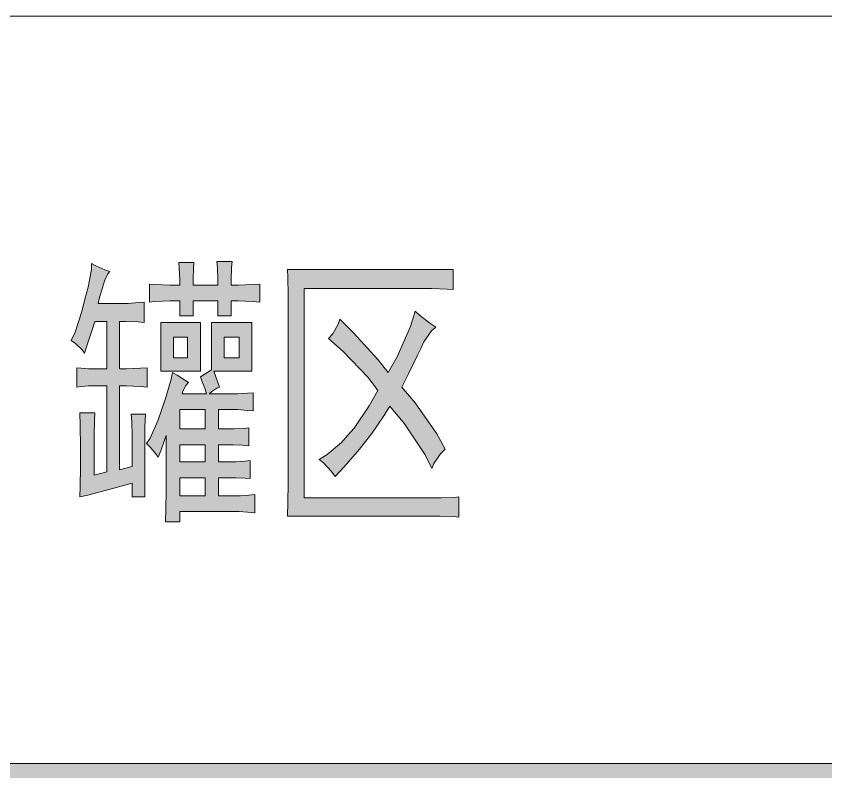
# Model space of a CAD drawing. Header units: millimetres. Extents: x 0 to 207, y 0 to 293.
# Drawn here: x 117.16 to 129.03, y 242.76 to 253.84 of the extents above; entities that cross this region are included whole.
import ezdxf

# ---------------------------------------------------------------- set-up
doc = ezdxf.new("R2010")
doc.units = ezdxf.units.MM

msp = doc.modelspace()

# ---------------------------------------------------------------- hatches: boundary and pattern name
h = msp.add_hatch(color=0)
h.dxf.hatch_style = 2
h.paths.add_polyline_path([(120.325444, 250.246444), (120.318389, 250.154722), (120.311333, 249.981861), (120.311333, 249.900722), (120.417167, 249.900722), (120.625306, 249.907778), (120.731139, 249.914833), (120.731139, 249.65025), (120.625306, 249.657306), (120.417167, 249.667889), (120.311333, 249.667889), (120.311333, 249.449167), (120.113778, 249.449167), (120.113778, 249.667889), (119.753944, 249.667889), (119.753944, 249.449167), (119.556389, 249.449167), (119.556389, 249.667889), (119.41175, 249.667889), (119.1895, 249.657306), (119.115417, 249.65025), (119.115417, 249.914833), (119.1895, 249.907778), (119.41175, 249.900722), (119.556389, 249.900722), (119.556389, 249.981861), (119.549333, 250.147667), (119.545806, 250.232333), (119.764528, 250.232333), (119.761, 250.147667), (119.753944, 249.981861), (119.753944, 249.900722), (120.113778, 249.900722), (120.113778, 249.981861), (120.11025, 250.154722), (120.103194, 250.246444)])
h = msp.add_hatch(color=0)
h.dxf.hatch_style = 2
h.paths.add_polyline_path([(119.044861, 246.79275), (118.857889, 246.79275), (118.857889, 246.993833), (118.593306, 246.91975), (118.208778, 246.817444), (118.092361, 246.79275), (118.099417, 246.944444), (118.102944, 247.233722), (118.102944, 247.374833), (118.102944, 247.523), (118.099417, 247.847556), (118.092361, 248.023944), (118.314611, 248.023944), (118.307556, 247.914583), (118.3005, 247.692333), (118.3005, 247.575917), (118.3005, 247.11025), (118.487472, 247.159639), (118.487472, 248.422583), (118.265222, 248.422583), (118.219361, 248.422583), (118.11, 248.412), (118.0465, 248.404944), (118.0465, 248.687167), (118.11, 248.680111), (118.219361, 248.669528), (118.265222, 248.669528), (118.487472, 248.669528), (118.487472, 249.368028), (118.314611, 249.368028), (118.279333, 249.258667), (118.201722, 249.025833), (118.162917, 248.902361), (118.127639, 248.95175), (118.028861, 249.043472), (117.965361, 249.085806), (118.021806, 249.209278), (118.124111, 249.512667), (118.166444, 249.692583), (118.212306, 249.868972), (118.261694, 250.130028), (118.265222, 250.214694), (118.325194, 250.182944), (118.45925, 250.122972), (118.533333, 250.098278), (118.505111, 250.066528), (118.45925, 249.974806), (118.441611, 249.914833), (118.423972, 249.858389), (118.381639, 249.717278), (118.360472, 249.632611), (118.730889, 249.632611), (118.801444, 249.632611), (118.953139, 249.643194), (119.034278, 249.65025), (119.034278, 249.350389), (118.946083, 249.360972), (118.766167, 249.368028), (118.674444, 249.368028), (118.674444, 248.669528), (118.77675, 248.669528), (118.981361, 248.680111), (119.080139, 248.687167), (119.080139, 248.404944), (118.981361, 248.412), (118.77675, 248.422583), (118.674444, 248.422583), (118.674444, 247.191389), (118.857889, 247.240778), (118.857889, 247.590028), (118.857889, 247.692333), (118.854361, 247.896944), (118.847306, 248.006306), (119.055444, 248.006306), (119.044861, 247.822861)])
h = msp.add_hatch(color=0)
h.dxf.hatch_style = 2
h.paths.add_polyline_path([(123.567472, 249.833694), (123.479278, 249.84075), (123.246444, 249.847806), (123.101806, 249.847806), (121.38025, 249.847806), (121.38025, 246.778639), (123.274667, 246.778639), (123.391083, 246.778639), (123.578056, 246.785694), (123.648611, 246.79275), (123.648611, 246.496417), (123.571, 246.503472), (123.373444, 246.510528), (123.2535, 246.510528), (121.136833, 246.510528), (121.143889, 246.711611), (121.147417, 247.000889), (121.147417, 247.092611), (121.147417, 249.6185), (121.147417, 249.759611), (121.143889, 250.013611), (121.136833, 250.130028), (123.567472, 250.130028)])
h = msp.add_hatch(color=0)
h.dxf.hatch_style = 2
h.paths.add_polyline_path([(121.905889, 249.399778), (122.106972, 249.202222), (122.463278, 248.810639), (122.614972, 248.620139), (122.7455, 248.845917), (122.943056, 249.293944), (123.010083, 249.516194), (123.073583, 249.45975), (123.225278, 249.343333), (123.309944, 249.283361), (123.246444, 249.226917), (123.137083, 249.068167), (123.091222, 248.969389), (123.041833, 248.870611), (122.90425, 248.588389), (122.812528, 248.404944), (123.010083, 248.172111), (123.327583, 247.717028), (123.451056, 247.49125), (123.3805, 247.424222), (123.281722, 247.283111), (123.2535, 247.209028), (123.15825, 247.410111), (122.851333, 247.865194), (122.636139, 248.122722), (122.547944, 247.981611), (122.371556, 247.724083), (122.283361, 247.607667), (122.191639, 247.49125), (121.969389, 247.233722), (121.835333, 247.092611), (121.782417, 247.166694), (121.666, 247.293694), (121.6025, 247.343083), (121.718917, 247.417167), (121.927056, 247.593556), (122.022306, 247.699389), (122.114028, 247.801694), (122.336278, 248.129778), (122.463278, 248.355556), (122.318639, 248.546056), (121.955278, 248.927056), (121.740083, 249.117556), (121.800056, 249.184583), (121.881194, 249.325694)])
h = msp.add_hatch(color=0)
h.paths.add_polyline_path([(119.069556, 247.575917), (119.122472, 247.657056), (119.235361, 247.911056), (119.295333, 248.080389), (119.355306, 248.249722), (119.432917, 248.521361), (119.450556, 248.620139), (119.517583, 248.577806), (119.630472, 248.503722), (119.683389, 248.471972), (119.648111, 248.429639), (119.60225, 248.344972), (119.591667, 248.306167), (119.9515, 248.306167), (119.930333, 248.373194), (119.880944, 248.496667), (119.859778, 248.553111), (120.022056, 248.655417), (120.022056, 249.350389), (120.614722, 249.350389), (120.614722, 248.637778), (120.057333, 248.637778), (120.138472, 248.404944), (120.103194, 248.387306), (120.029111, 248.337917), (119.986778, 248.306167), (120.346611, 248.306167), (120.406583, 248.306167), (120.551222, 248.313222), (120.635889, 248.320278), (120.635889, 248.055694), (120.551222, 248.06275), (120.406583, 248.073333), (120.346611, 248.073333), (120.127889, 248.073333), (120.127889, 247.791111), (120.30075, 247.791111), (120.357194, 247.791111), (120.49125, 247.798167), (120.568861, 247.805222), (120.568861, 247.540639), (120.473611, 247.551222), (120.339556, 247.558278), (120.30075, 247.558278), (120.127889, 247.558278), (120.127889, 247.307806), (120.325444, 247.307806), (120.381889, 247.307806), (120.515944, 247.318389), (120.590028, 247.325444), (120.590028, 247.060861), (120.515944, 247.067917), (120.381889, 247.074972), (120.325444, 247.074972), (120.127889, 247.074972), (120.127889, 246.810389), (120.417167, 246.810389), (120.445389, 246.810389), (120.568861, 246.817444), (120.660583, 246.828028), (120.660583, 246.559917), (120.551222, 246.5705), (120.42775, 246.577556), (120.417167, 246.577556), (119.556389, 246.577556), (119.556389, 246.429389), (119.34825, 246.429389), (119.351778, 246.619889), (119.358833, 246.870361), (119.358833, 246.926806), (119.358833, 247.692333), (119.334139, 247.625306), (119.277694, 247.466556), (119.242417, 247.374833), (119.207139, 247.424222), (119.122472, 247.523)])
h.paths.add_polyline_path([(119.930333, 247.791111), (119.930333, 248.073333), (119.556389, 248.073333), (119.556389, 247.791111)])
h.paths.add_polyline_path([(119.930333, 246.810389), (119.930333, 247.074972), (119.556389, 247.074972), (119.556389, 246.810389)])
h.paths.add_polyline_path([(119.930333, 247.307806), (119.930333, 247.558278), (119.556389, 247.558278), (119.556389, 247.307806)])
h.paths.add_polyline_path([(120.42775, 248.835333), (120.42775, 249.135194), (120.209028, 249.135194), (120.209028, 248.835333)])
h = msp.add_hatch(color=0)
h.paths.add_polyline_path([(119.859778, 248.637778), (119.277694, 248.637778), (119.277694, 249.350389), (119.859778, 249.350389)])
h.paths.add_polyline_path([(119.672806, 248.835333), (119.672806, 249.135194), (119.464667, 249.135194), (119.464667, 248.835333)])
h = msp.add_hatch(color=0)
h.dxf.hatch_style = 2
h.paths.add_polyline_path([(201.9935, 242.883972), (201.9935, 242.390083), (25.124833, 242.390083), (25.124833, 242.883972)])

# ---------------------------------------------------------------- linework, layer by layer
at = {"color": 0, "lineweight": 0}
msp.add_lwpolyline([(77.840417, 253.844778), (201.9935, 253.844778)], dxfattribs=at)
for points in [[(120.325444, 250.246444), (120.318389, 250.154722), (120.311333, 249.981861), (120.311333, 249.900722), (120.417167, 249.900722), (120.625306, 249.907778), (120.731139, 249.914833), (120.731139, 249.65025), (120.625306, 249.657306), (120.417167, 249.667889), (120.311333, 249.667889), (120.311333, 249.449167), (120.113778, 249.449167), (120.113778, 249.667889), (119.753944, 249.667889), (119.753944, 249.449167), (119.556389, 249.449167), (119.556389, 249.667889), (119.41175, 249.667889), (119.1895, 249.657306), (119.115417, 249.65025), (119.115417, 249.914833), (119.1895, 249.907778), (119.41175, 249.900722), (119.556389, 249.900722), (119.556389, 249.981861), (119.549333, 250.147667), (119.545806, 250.232333), (119.764528, 250.232333), (119.761, 250.147667), (119.753944, 249.981861), (119.753944, 249.900722), (120.113778, 249.900722), (120.113778, 249.981861), (120.11025, 250.154722), (120.103194, 250.246444)], [(119.044861, 246.79275), (118.857889, 246.79275), (118.857889, 246.993833), (118.593306, 246.91975), (118.208778, 246.817444), (118.092361, 246.79275), (118.099417, 246.944444), (118.102944, 247.233722), (118.102944, 247.374833), (118.102944, 247.523), (118.099417, 247.847556), (118.092361, 248.023944), (118.314611, 248.023944), (118.307556, 247.914583), (118.3005, 247.692333), (118.3005, 247.575917), (118.3005, 247.11025), (118.487472, 247.159639), (118.487472, 248.422583), (118.265222, 248.422583), (118.219361, 248.422583), (118.11, 248.412), (118.0465, 248.404944), (118.0465, 248.687167), (118.11, 248.680111), (118.219361, 248.669528), (118.265222, 248.669528), (118.487472, 248.669528), (118.487472, 249.368028), (118.314611, 249.368028), (118.279333, 249.258667), (118.201722, 249.025833), (118.162917, 248.902361), (118.127639, 248.95175), (118.028861, 249.043472), (117.965361, 249.085806), (118.021806, 249.209278), (118.124111, 249.512667), (118.166444, 249.692583), (118.212306, 249.868972), (118.261694, 250.130028), (118.265222, 250.214694), (118.325194, 250.182944), (118.45925, 250.122972), (118.533333, 250.098278), (118.505111, 250.066528), (118.45925, 249.974806), (118.441611, 249.914833), (118.423972, 249.858389), (118.381639, 249.717278), (118.360472, 249.632611), (118.730889, 249.632611), (118.801444, 249.632611), (118.953139, 249.643194), (119.034278, 249.65025), (119.034278, 249.350389), (118.946083, 249.360972), (118.766167, 249.368028), (118.674444, 249.368028), (118.674444, 248.669528), (118.77675, 248.669528), (118.981361, 248.680111), (119.080139, 248.687167), (119.080139, 248.404944), (118.981361, 248.412), (118.77675, 248.422583), (118.674444, 248.422583), (118.674444, 247.191389), (118.857889, 247.240778), (118.857889, 247.590028), (118.857889, 247.692333), (118.854361, 247.896944), (118.847306, 248.006306), (119.055444, 248.006306), (119.044861, 247.822861)], [(123.567472, 249.833694), (123.479278, 249.84075), (123.246444, 249.847806), (123.101806, 249.847806), (121.38025, 249.847806), (121.38025, 246.778639), (123.274667, 246.778639), (123.391083, 246.778639), (123.578056, 246.785694), (123.648611, 246.79275), (123.648611, 246.496417), (123.571, 246.503472), (123.373444, 246.510528), (123.2535, 246.510528), (121.136833, 246.510528), (121.143889, 246.711611), (121.147417, 247.000889), (121.147417, 247.092611), (121.147417, 249.6185), (121.147417, 249.759611), (121.143889, 250.013611), (121.136833, 250.130028), (123.567472, 250.130028)], [(121.905889, 249.399778), (122.106972, 249.202222), (122.463278, 248.810639), (122.614972, 248.620139), (122.7455, 248.845917), (122.943056, 249.293944), (123.010083, 249.516194), (123.073583, 249.45975), (123.225278, 249.343333), (123.309944, 249.283361), (123.246444, 249.226917), (123.137083, 249.068167), (123.091222, 248.969389), (123.041833, 248.870611), (122.90425, 248.588389), (122.812528, 248.404944), (123.010083, 248.172111), (123.327583, 247.717028), (123.451056, 247.49125), (123.3805, 247.424222), (123.281722, 247.283111), (123.2535, 247.209028), (123.15825, 247.410111), (122.851333, 247.865194), (122.636139, 248.122722), (122.547944, 247.981611), (122.371556, 247.724083), (122.283361, 247.607667), (122.191639, 247.49125), (121.969389, 247.233722), (121.835333, 247.092611), (121.782417, 247.166694), (121.666, 247.293694), (121.6025, 247.343083), (121.718917, 247.417167), (121.927056, 247.593556), (122.022306, 247.699389), (122.114028, 247.801694), (122.336278, 248.129778), (122.463278, 248.355556), (122.318639, 248.546056), (121.955278, 248.927056), (121.740083, 249.117556), (121.800056, 249.184583), (121.881194, 249.325694)], [(119.069556, 247.575917), (119.122472, 247.657056), (119.235361, 247.911056), (119.295333, 248.080389), (119.355306, 248.249722), (119.432917, 248.521361), (119.450556, 248.620139), (119.517583, 248.577806), (119.630472, 248.503722), (119.683389, 248.471972), (119.648111, 248.429639), (119.60225, 248.344972), (119.591667, 248.306167), (119.9515, 248.306167), (119.930333, 248.373194), (119.880944, 248.496667), (119.859778, 248.553111), (120.022056, 248.655417), (120.022056, 249.350389), (120.614722, 249.350389), (120.614722, 248.637778), (120.057333, 248.637778), (120.138472, 248.404944), (120.103194, 248.387306), (120.029111, 248.337917), (119.986778, 248.306167), (120.346611, 248.306167), (120.406583, 248.306167), (120.551222, 248.313222), (120.635889, 248.320278), (120.635889, 248.055694), (120.551222, 248.06275), (120.406583, 248.073333), (120.346611, 248.073333), (120.127889, 248.073333), (120.127889, 247.791111), (120.30075, 247.791111), (120.357194, 247.791111), (120.49125, 247.798167), (120.568861, 247.805222), (120.568861, 247.540639), (120.473611, 247.551222), (120.339556, 247.558278), (120.30075, 247.558278), (120.127889, 247.558278), (120.127889, 247.307806), (120.325444, 247.307806), (120.381889, 247.307806), (120.515944, 247.318389), (120.590028, 247.325444), (120.590028, 247.060861), (120.515944, 247.067917), (120.381889, 247.074972), (120.325444, 247.074972), (120.127889, 247.074972), (120.127889, 246.810389), (120.417167, 246.810389), (120.445389, 246.810389), (120.568861, 246.817444), (120.660583, 246.828028), (120.660583, 246.559917), (120.551222, 246.5705), (120.42775, 246.577556), (120.417167, 246.577556), (119.556389, 246.577556), (119.556389, 246.429389), (119.34825, 246.429389), (119.351778, 246.619889), (119.358833, 246.870361), (119.358833, 246.926806), (119.358833, 247.692333), (119.334139, 247.625306), (119.277694, 247.466556), (119.242417, 247.374833), (119.207139, 247.424222), (119.122472, 247.523)], [(119.859778, 248.637778), (119.277694, 248.637778), (119.277694, 249.350389), (119.859778, 249.350389)], [(119.672806, 248.835333), (119.672806, 249.135194), (119.464667, 249.135194), (119.464667, 248.835333)], [(120.42775, 248.835333), (120.42775, 249.135194), (120.209028, 249.135194), (120.209028, 248.835333)], [(119.930333, 247.791111), (119.930333, 248.073333), (119.556389, 248.073333), (119.556389, 247.791111)], [(119.930333, 247.307806), (119.930333, 247.558278), (119.556389, 247.558278), (119.556389, 247.307806)], [(119.930333, 246.810389), (119.930333, 247.074972), (119.556389, 247.074972), (119.556389, 246.810389)], [(201.9935, 242.883972), (201.9935, 242.390083), (25.124833, 242.390083), (25.124833, 242.883972)]]:
    msp.add_lwpolyline(points, close=True, dxfattribs=at)

doc.saveas('drawing.dxf')
